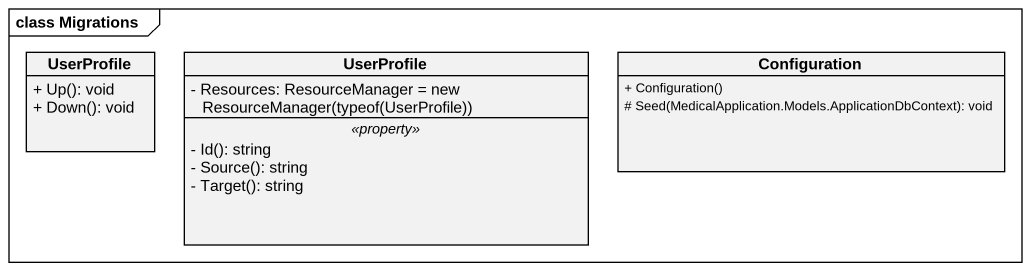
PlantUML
@startuml
mainframe class Migrations
hide circle
hide empty members
skinparam classAttributeIconSize 0
class UserProfile {
  + Up(): void
  + Down(): void
}
class "UserProfile" as UserProfile_2 {
  {field} - Resources: ResourceManager = new ResourceManager(typeof(UserProfile))
  .. <<property>> ..
  - Id(): string
  - Source(): string
  - Target(): string
}
class Configuration {
  + Configuration()
  # Seed(MedicalApplication.Models.ApplicationDbContext): void
}
@enduml
